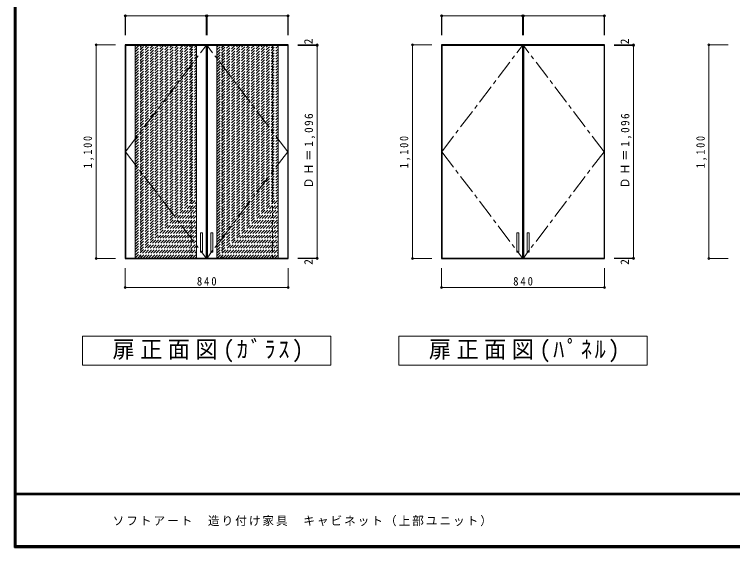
# Model space of a CAD drawing. Units: millimetres at full size, sheet at 1:20; details may follow other scales. Extents: x -4000 to 3800, y -2865 to 2783.
# Drawn here: x -4000 to -297, y -2797 to -50 of the extents above; entities that cross this region are included whole.
import ezdxf
from ezdxf.enums import TextEntityAlignment as Align

# ---------------------------------------------------------------- set-up
doc = ezdxf.new("R2010")
doc.units = ezdxf.units.MM
doc.header["$LTSCALE"] = 20
doc.header["$PDMODE"] = 32
doc.header["$PDSIZE"] = 10
doc.linetypes.add('CHAIN1', pattern=[8, 5, -1, 1, -1])
doc.linetypes.add('DASHED1', pattern=[1.8, 1.2, -0.6])
for name, color, linetype, lineweight in [('0-1_本体', 2, 'Continuous', 35), ('0-A_文字', 7, 'Continuous', 18), ('0-B_寸法', 7, 'Continuous', 9), ('1-2_扉', 3, 'Continuous', 25), ('1-3_扉仕上', 7, 'Continuous', 18), ('1-C_ハッチ', 4, 'DASHED1', 9), ('F-1_枠', 6, 'Continuous', 40)]:
    doc.layers.add(name, color=color, linetype=linetype, lineweight=lineweight)
doc.layers.add('F-A_文字', color=7, linetype='Continuous')
doc.styles.add('ＭＳ ゴシック', font='')
doc.styles.get('ＭＳ ゴシック').set_extended_font_data('MS Gothic')

msp = doc.modelspace()

# ---------------------------------------------------------------- linework, layer by layer
at = {"layer": '0-1_本体', "color": 3, "lineweight": 25}
for p, q in [((-3428.78, -207), (-3428.78, -1307)), ((-2588.78, -207), (-3428.78, -207)), ((-2588.78, -1307), (-2588.78, -207)), ((-1797.93, -207), (-1797.93, -1307)), ((-957.93, -207), (-1797.93, -207)), ((-957.93, -1307), (-957.93, -207)), ((-3428.78, -1307), (-2588.78, -1307)), ((-1797.93, -1307), (-957.93, -1307))]:
    msp.add_line(p, q, dxfattribs=at)
at = {"layer": '0-A_文字'}
for p, q in [((-3648.78, -1857), (-3648.78, -1707)), ((-2017.93, -1857), (-2017.93, -1707)), ((-2368.78, -1857), (-3648.78, -1857)), ((-737.93, -1857), (-2017.93, -1857))]:
    msp.add_line(p, q, dxfattribs=at)
for points in [[(-3648.78, -1707), (-2368.78, -1707), (-2368.78, -1857)], [(-2017.93, -1707), (-737.93, -1707), (-737.93, -1857)]]:
    msp.add_lwpolyline(points, dxfattribs=at)
at = {"layer": '0-B_寸法', "color": 4}
for p, q in [((-3428.78, -57), (-3428.78, -157)), ((-3428.78, -57), (-3426.78, -57)), ((-3426.78, -57), (-3010.78, -57)), ((-3426.78, -57), (-3426.78, -157)), ((-3010.78, -57), (-3006.78, -57)), ((-3010.78, -57), (-3010.78, -157)), ((-3006.78, -57), (-2590.78, -57)), ((-3006.78, -57), (-3006.78, -157)), ((-2590.78, -57), (-2588.78, -57)), ((-2590.78, -57), (-2590.78, -157)), ((-2588.78, -57), (-2588.78, -157)), ((-1797.93, -57), (-1797.93, -157)), ((-1797.93, -57), (-1795.93, -57)), ((-1795.93, -57), (-1379.93, -57)), ((-1795.93, -57), (-1795.93, -157)), ((-1379.93, -57), (-1375.93, -57)), ((-1379.93, -57), (-1379.93, -157)), ((-1375.93, -57), (-959.93, -57)), ((-1375.93, -57), (-1375.93, -157)), ((-959.93, -57), (-957.93, -57)), ((-959.93, -57), (-959.93, -157)), ((-957.93, -57), (-957.93, -157)), ((-3578.78, -207), (-3478.78, -207)), ((-3578.78, -207), (-3578.78, -1307)), ((-2438.78, -207), (-2538.78, -207)), ((-2438.78, -209), (-2538.78, -209)), ((-2438.78, -207), (-2438.78, -209)), ((-2438.78, -209), (-2438.78, -1305)), ((-1947.93, -207), (-1847.93, -207)), ((-1947.93, -207), (-1947.93, -1307)), ((-807.93, -207), (-907.93, -207)), ((-807.93, -209), (-907.93, -209)), ((-807.93, -207), (-807.93, -209)), ((-807.93, -209), (-807.93, -1305)), ((-419.38, -207), (-319.38, -207)), ((-419.38, -207), (-419.38, -1307)), ((-3578.78, -1307), (-3478.78, -1307)), ((-2438.78, -1305), (-2538.78, -1305)), ((-2438.78, -1307), (-2538.78, -1307)), ((-2438.78, -1305), (-2438.78, -1307)), ((-1947.93, -1307), (-1847.93, -1307)), ((-807.93, -1305), (-907.93, -1305)), ((-807.93, -1307), (-907.93, -1307)), ((-807.93, -1305), (-807.93, -1307)), ((-419.38, -1307), (-319.38, -1307)), ((-3428.78, -1457), (-3428.78, -1357)), ((-2588.78, -1457), (-2588.78, -1357)), ((-1797.93, -1457), (-1797.93, -1357)), ((-957.93, -1457), (-957.93, -1357)), ((-3428.78, -1457), (-2588.78, -1457)), ((-1797.93, -1457), (-957.93, -1457))]:
    msp.add_line(p, q, dxfattribs=at)
at = {"layer": '0-B_寸法'}
for p in [(-3428.78, -57), (-3426.78, -57), (-3010.78, -57), (-3006.78, -57), (-2590.78, -57), (-2588.78, -57), (-1797.93, -57), (-1795.93, -57), (-1379.93, -57), (-1375.93, -57), (-959.93, -57), (-957.93, -57), (-3578.78, -207), (-2438.78, -207), (-2438.78, -209), (-1947.93, -207), (-807.93, -207), (-807.93, -209), (-419.38, -207), (-3578.78, -1307), (-2438.78, -1305), (-2438.78, -1307), (-1947.93, -1307), (-807.93, -1305), (-807.93, -1307), (-419.38, -1307), (-3428.78, -1457), (-2588.78, -1457), (-1797.93, -1457), (-957.93, -1457)]:
    msp.add_point(p, dxfattribs=at)
at = {"layer": '1-2_扉', "color": 4, "linetype": 'CHAIN1', "lineweight": 9}
for p, q in [((-3426.78, -757), (-3010.78, -209)), ((-2590.78, -757), (-3006.78, -209)), ((-1795.92, -757), (-1379.92, -209)), ((-959.92, -757), (-1375.93, -209)), ((-3426.78, -757), (-3010.78, -1305)), ((-2590.78, -757), (-3006.78, -1305)), ((-1795.92, -757), (-1379.92, -1305)), ((-959.92, -757), (-1375.93, -1305))]:
    msp.add_line(p, q, dxfattribs=at)
at = {"layer": '1-2_扉'}
for p, q in [((-3426.78, -209), (-3426.78, -1305)), ((-3010.78, -209), (-3426.78, -209)), ((-3010.78, -209), (-3010.78, -1305)), ((-3006.78, -209), (-3006.78, -1305)), ((-2590.78, -209), (-3006.78, -209)), ((-2590.78, -209), (-2590.78, -1305)), ((-1795.92, -209), (-1795.92, -1305)), ((-1379.92, -209), (-1795.92, -209)), ((-1379.92, -209), (-1379.92, -1305)), ((-1375.93, -209), (-1375.93, -1305)), ((-959.92, -209), (-1375.93, -209)), ((-959.92, -209), (-959.92, -1305)), ((-3426.78, -1305), (-3010.78, -1305)), ((-3006.78, -1305), (-2590.78, -1305)), ((-1795.92, -1305), (-1379.92, -1305)), ((-1375.93, -1305), (-959.92, -1305))]:
    msp.add_line(p, q, dxfattribs=at)
at = {"layer": '1-3_扉仕上'}
for p, q in [((-3376.78, -209), (-3376.78, -1305)), ((-3060.78, -209), (-3060.78, -1305)), ((-2956.78, -209), (-2956.78, -1305)), ((-2640.78, -209), (-2640.78, -1305)), ((-3040.78, -1175), (-3040.78, -1275)), ((-3030.78, -1175), (-3040.78, -1175)), ((-3030.78, -1275), (-3030.78, -1175)), ((-2986.78, -1175), (-2986.78, -1275)), ((-2976.78, -1175), (-2986.78, -1175)), ((-2976.78, -1275), (-2976.78, -1175)), ((-1409.93, -1175), (-1409.93, -1275)), ((-1399.93, -1175), (-1409.93, -1175)), ((-1399.93, -1275), (-1399.93, -1175)), ((-1355.93, -1175), (-1355.93, -1275)), ((-1345.93, -1175), (-1355.93, -1175)), ((-1345.93, -1275), (-1345.93, -1175)), ((-3040.78, -1275), (-3030.78, -1275)), ((-2986.78, -1275), (-2976.78, -1275)), ((-1409.93, -1275), (-1399.93, -1275)), ((-1355.93, -1275), (-1345.93, -1275))]:
    msp.add_line(p, q, dxfattribs=at)
at = {"layer": '1-3_扉仕上', "linetype": 'DASHED1'}
for p, q in [((-3348.78, -209), (-3348.78, -1305)), ((-3088.78, -209), (-3088.78, -1305)), ((-2928.78, -209), (-2928.78, -1305)), ((-2668.78, -209), (-2668.78, -1305))]:
    msp.add_line(p, q, dxfattribs=at)
at = {"layer": '1-C_ハッチ'}
for p, q in [((-3376.78, -214.44), (-3371.34, -209)), ((-3376.78, -228.59), (-3357.2, -209)), ((-3376.78, -242.73), (-3343.05, -209)), ((-3376.78, -256.87), (-3328.91, -209)), ((-3376.78, -271.01), (-3314.77, -209)), ((-3376.78, -285.15), (-3300.63, -209)), ((-3376.78, -299.3), (-3286.48, -209)), ((-3376.78, -313.44), (-3272.34, -209)), ((-3376.78, -327.58), (-3258.2, -209)), ((-3376.78, -341.72), (-3244.06, -209)), ((-3376.78, -355.86), (-3229.92, -209)), ((-3376.78, -370.01), (-3215.77, -209)), ((-3376.78, -384.15), (-3201.63, -209)), ((-3376.78, -398.29), (-3187.49, -209)), ((-3376.78, -412.43), (-3173.35, -209)), ((-3376.78, -426.58), (-3159.21, -209)), ((-3376.78, -440.72), (-3145.06, -209)), ((-3376.78, -454.86), (-3130.92, -209)), ((-3376.78, -469), (-3116.78, -209)), ((-3376.78, -483.14), (-3102.64, -209)), ((-3376.78, -497.29), (-3088.49, -209)), ((-3376.78, -511.43), (-3074.35, -209)), ((-3376.78, -525.57), (-3060.78, -209.57)), ((-2956.78, -218.71), (-2947.07, -209)), ((-2956.78, -232.85), (-2932.93, -209)), ((-2956.78, -246.99), (-2918.79, -209)), ((-2956.78, -261.13), (-2904.65, -209)), ((-2956.78, -275.28), (-2890.5, -209)), ((-2956.78, -289.42), (-2876.36, -209)), ((-2956.78, -303.56), (-2862.22, -209)), ((-2956.78, -317.7), (-2848.08, -209)), ((-2956.78, -331.84), (-2833.94, -209)), ((-2956.78, -345.99), (-2819.79, -209)), ((-2956.78, -360.13), (-2805.65, -209)), ((-2956.78, -374.27), (-2791.51, -209)), ((-2956.78, -388.41), (-2777.37, -209)), ((-2956.78, -402.56), (-2763.23, -209)), ((-2956.78, -416.7), (-2749.08, -209)), ((-2956.78, -430.84), (-2734.94, -209)), ((-2956.78, -444.98), (-2720.8, -209)), ((-2956.78, -459.12), (-2706.66, -209)), ((-2956.78, -473.27), (-2692.51, -209)), ((-2956.78, -487.41), (-2678.37, -209)), ((-2956.78, -501.55), (-2664.23, -209)), ((-2956.78, -515.69), (-2650.09, -209)), ((-2956.78, -529.83), (-2640.78, -213.83)), ((-3376.78, -539.71), (-3060.78, -223.71)), ((-3376.78, -553.85), (-3060.78, -237.85)), ((-3376.78, -568), (-3060.78, -252)), ((-2956.78, -543.98), (-2640.78, -227.98)), ((-2956.78, -558.12), (-2640.78, -242.12)), ((-2956.78, -572.26), (-2640.78, -256.26)), ((-3376.78, -582.14), (-3060.78, -266.14)), ((-3376.78, -596.28), (-3060.78, -280.28)), ((-3376.78, -610.42), (-3060.78, -294.42)), ((-2956.78, -586.4), (-2640.78, -270.4)), ((-2956.78, -600.54), (-2640.78, -284.54)), ((-3376.78, -624.57), (-3060.78, -308.57)), ((-3376.78, -638.71), (-3060.78, -322.71)), ((-2956.78, -614.69), (-2640.78, -298.69)), ((-2956.78, -628.83), (-2640.78, -312.83)), ((-2956.78, -642.97), (-2640.78, -326.97)), ((-3376.78, -652.85), (-3060.78, -336.85)), ((-3376.78, -666.99), (-3060.78, -350.99)), ((-3376.78, -681.13), (-3060.78, -365.13)), ((-2956.78, -657.11), (-2640.78, -341.11)), ((-2956.78, -671.26), (-2640.78, -355.26)), ((-2956.78, -685.4), (-2640.78, -369.4)), ((-3376.78, -695.28), (-3060.78, -379.28)), ((-3376.78, -709.42), (-3060.78, -393.42)), ((-2956.78, -699.54), (-2640.78, -383.54)), ((-2956.78, -713.68), (-2640.78, -397.68)), ((-3376.78, -723.56), (-3060.78, -407.56)), ((-3376.78, -737.7), (-3060.78, -421.7)), ((-3376.78, -751.84), (-3060.78, -435.84)), ((-2956.78, -727.82), (-2640.78, -411.82)), ((-2956.78, -741.97), (-2640.78, -425.97)), ((-2956.78, -756.11), (-2640.78, -440.11)), ((-3376.78, -765.99), (-3060.78, -449.99)), ((-3376.78, -780.13), (-3060.78, -464.13)), ((-3376.78, -794.27), (-3060.78, -478.27)), ((-2956.78, -770.25), (-2640.78, -454.25)), ((-2956.78, -784.39), (-2640.78, -468.39)), ((-3376.78, -808.41), (-3060.78, -492.41)), ((-3376.78, -822.56), (-3060.78, -506.56)), ((-2956.78, -798.53), (-2640.78, -482.53)), ((-2956.78, -812.68), (-2640.78, -496.68)), ((-2956.78, -826.82), (-2640.78, -510.82)), ((-3376.78, -836.7), (-3060.78, -520.7)), ((-3376.78, -850.84), (-3060.78, -534.84)), ((-3376.78, -864.98), (-3060.78, -548.98)), ((-2956.78, -840.96), (-2640.78, -524.96)), ((-2956.78, -855.1), (-2640.78, -539.1)), ((-2956.78, -869.25), (-2640.78, -553.25)), ((-3376.78, -879.12), (-3060.78, -563.12)), ((-3376.78, -893.27), (-3060.78, -577.27)), ((-3376.78, -907.41), (-3060.78, -591.41)), ((-2956.78, -883.39), (-2640.78, -567.39)), ((-2956.78, -897.53), (-2640.78, -581.53)), ((-3376.78, -921.55), (-3060.78, -605.55)), ((-3376.78, -935.69), (-3060.78, -619.69)), ((-2956.78, -911.67), (-2640.78, -595.67)), ((-2956.78, -925.81), (-2640.78, -609.81)), ((-2956.78, -939.96), (-2640.78, -623.96)), ((-3376.78, -949.83), (-3060.78, -633.83)), ((-3376.78, -963.98), (-3060.78, -647.98)), ((-3376.78, -978.12), (-3060.78, -662.12)), ((-2956.78, -954.1), (-2640.78, -638.1)), ((-2956.78, -968.24), (-2640.78, -652.24)), ((-2956.78, -982.38), (-2640.78, -666.38)), ((-3376.78, -992.26), (-3060.78, -676.26)), ((-3376.78, -1006.4), (-3060.78, -690.4)), ((-2956.78, -996.52), (-2640.78, -680.52)), ((-2956.78, -1010.67), (-2640.78, -694.67)), ((-3376.78, -1020.54), (-3060.78, -704.54)), ((-3376.78, -1034.69), (-3060.78, -718.69)), ((-3376.78, -1048.83), (-3060.78, -732.83)), ((-2956.78, -1024.81), (-2640.78, -708.81)), ((-2956.78, -1038.95), (-2640.78, -722.95)), ((-2956.78, -1053.09), (-2640.78, -737.09)), ((-3376.78, -1062.97), (-3060.78, -746.97)), ((-3376.78, -1077.11), (-3060.78, -761.11)), ((-3376.78, -1091.26), (-3060.78, -775.26)), ((-2956.78, -1067.24), (-2640.78, -751.24)), ((-2956.78, -1081.38), (-2640.78, -765.38)), ((-3376.78, -1105.4), (-3060.78, -789.4)), ((-3376.78, -1119.54), (-3060.78, -803.54)), ((-2956.78, -1095.52), (-2640.78, -779.52)), ((-2956.78, -1109.66), (-2640.78, -793.66)), ((-2956.78, -1123.8), (-2640.78, -807.8)), ((-3376.78, -1133.68), (-3060.78, -817.68)), ((-3376.78, -1147.82), (-3060.78, -831.82)), ((-3376.78, -1161.97), (-3060.78, -845.97)), ((-2956.78, -1137.95), (-2640.78, -821.95)), ((-2956.78, -1152.09), (-2640.78, -836.09)), ((-2956.78, -1166.23), (-2640.78, -850.23)), ((-3376.78, -1176.11), (-3060.78, -860.11)), ((-3376.78, -1190.25), (-3060.78, -874.25)), ((-3376.78, -1204.39), (-3060.78, -888.39)), ((-2956.78, -1180.37), (-2640.78, -864.37)), ((-2956.78, -1194.51), (-2640.78, -878.51)), ((-3376.78, -1218.53), (-3060.78, -902.53)), ((-3376.78, -1232.68), (-3060.78, -916.68)), ((-2956.78, -1208.66), (-2640.78, -892.66)), ((-2956.78, -1222.8), (-2640.78, -906.8)), ((-2956.78, -1236.94), (-2640.78, -920.94)), ((-3376.78, -1246.82), (-3060.78, -930.82)), ((-3376.78, -1260.96), (-3060.78, -944.96)), ((-3376.78, -1275.1), (-3060.78, -959.1)), ((-2956.78, -1251.08), (-2640.78, -935.08)), ((-2956.78, -1265.23), (-2640.78, -949.23)), ((-3376.78, -1289.25), (-3060.78, -973.25)), ((-3376.78, -1303.39), (-3060.78, -987.39)), ((-2956.78, -1279.37), (-2640.78, -963.37)), ((-2956.78, -1293.51), (-2640.78, -977.51)), ((-2954.13, -1305), (-2640.78, -991.65)), ((-3364.25, -1305), (-3060.78, -1001.53)), ((-3350.11, -1305), (-3060.78, -1015.67)), ((-3335.97, -1305), (-3060.78, -1029.81)), ((-2939.99, -1305), (-2640.78, -1005.79)), ((-2925.84, -1305), (-2640.78, -1019.94)), ((-2911.7, -1305), (-2640.78, -1034.08)), ((-3321.82, -1305), (-3060.78, -1043.96)), ((-3307.68, -1305), (-3060.78, -1058.1)), ((-3293.54, -1305), (-3060.78, -1072.24)), ((-2897.56, -1305), (-2640.78, -1048.22)), ((-2883.42, -1305), (-2640.78, -1062.36)), ((-3279.4, -1305), (-3060.78, -1086.38)), ((-3265.26, -1305), (-3060.78, -1100.52)), ((-2869.28, -1305), (-2640.78, -1076.5)), ((-2855.13, -1305), (-2640.78, -1090.65)), ((-2840.99, -1305), (-2640.78, -1104.79)), ((-3251.11, -1305), (-3060.78, -1114.67)), ((-3236.97, -1305), (-3060.78, -1128.81)), ((-3222.83, -1305), (-3060.78, -1142.95)), ((-2826.85, -1305), (-2640.78, -1118.93)), ((-2812.71, -1305), (-2640.78, -1133.07)), ((-2798.57, -1305), (-2640.78, -1147.22)), ((-3208.69, -1305), (-3060.78, -1157.09)), ((-3194.54, -1305), (-3060.78, -1171.24)), ((-2784.42, -1305), (-2640.78, -1161.36)), ((-2770.28, -1305), (-2640.78, -1175.5)), ((-3180.4, -1305), (-3060.78, -1185.38)), ((-3166.26, -1305), (-3060.78, -1199.52)), ((-3152.12, -1305), (-3060.78, -1213.66)), ((-2756.14, -1305), (-2640.78, -1189.64)), ((-2742, -1305), (-2640.78, -1203.78)), ((-2727.85, -1305), (-2640.78, -1217.93)), ((-3137.98, -1305), (-3060.78, -1227.8)), ((-3123.83, -1305), (-3060.78, -1241.95)), ((-3109.69, -1305), (-3060.78, -1256.09)), ((-2713.71, -1305), (-2640.78, -1232.07)), ((-2699.57, -1305), (-2640.78, -1246.21)), ((-3095.55, -1305), (-3060.78, -1270.23)), ((-3081.41, -1305), (-3060.78, -1284.37)), ((-2685.43, -1305), (-2640.78, -1260.35)), ((-2671.29, -1305), (-2640.78, -1274.49)), ((-2657.14, -1305), (-2640.78, -1288.64)), ((-3067.27, -1305), (-3060.78, -1298.51)), ((-2643, -1305), (-2640.78, -1302.78))]:
    msp.add_line(p, q, dxfattribs=at)
at = {"layer": 'F-1_枠'}
for p, q in [((-4000, 2783.33), (-4000, -2796.67)), ((-3996.67, 2783.33), (-3996.67, -2796.67)), ((-3993.33, 2783.33), (-3993.33, -2796.67)), ((3800, -2520), (-4000, -2520)), ((3800, -2523.33), (-4000, -2523.33)), ((3800, -2790), (-4000, -2790)), ((3800, -2793.33), (-4000, -2793.33)), ((3800, -2796.67), (-4000, -2796.67))]:
    msp.add_line(p, q, dxfattribs=at)

# ---------------------------------------------------------------- texts
at = {"layer": '0-A_文字', "char_height": 87.98, "attachment_point": 7, "style": 'ＭＳ ゴシック'}
for s, insert in [('\\T1.25;\\W0.95;扉正面図(ｶﾞﾗｽ)', (-3493.78, -1842)), ('\\T1.25;\\W0.95;扉正面図(ﾊﾟﾈﾙ)', (-1862.93, -1842))]:
    msp.add_mtext(s, dxfattribs=dict(at, insert=insert))
at = {"layer": '0-B_寸法', "style": 'ＭＳ ゴシック'}
for p in [(-2448.78, -204), (-817.93, -204), (-2448.78, -1340), (-817.93, -1340)]:
    msp.add_text('2', height=43.99, rotation=90, dxfattribs=at).set_placement(p, align=Align.BOTTOM_LEFT)
at = {"layer": '0-B_寸法', "char_height": 43.99, "attachment_point": 7, "rotation": 90, "style": 'ＭＳ ゴシック'}
for s, insert in [('\\T1.26;\\W0.95;ＤＨ＝1,096', (-2448.78, -947)), ('\\T1.26;\\W0.95;ＤＨ＝1,096', (-817.93, -947)), ('\\T1.38;\\W0.85;1,100', (-3588.78, -842)), ('\\T1.38;\\W0.85;1,100', (-1957.93, -842)), ('\\T1.38;\\W0.85;1,100', (-429.38, -842))]:
    msp.add_mtext(s, dxfattribs=dict(at, insert=insert))
at = {"layer": '0-B_寸法', "char_height": 43.99, "attachment_point": 7, "style": 'ＭＳ ゴシック'}
for insert in [(-3058.78, -1447), (-1427.93, -1447)]:
    msp.add_mtext('\\T1.38;\\W0.9;840', dxfattribs=dict(at, insert=insert))
at = {"layer": 'F-A_文字', "insert": (-3493.33, -2686.67), "char_height": 43.99, "attachment_point": 7, "style": 'ＭＳ ゴシック'}
msp.add_mtext('\\T1.17;ソフトアート\u3000造り付け家具\u3000キャビネット（上部ユニット）', dxfattribs=at)

doc.saveas('drawing.dxf')
